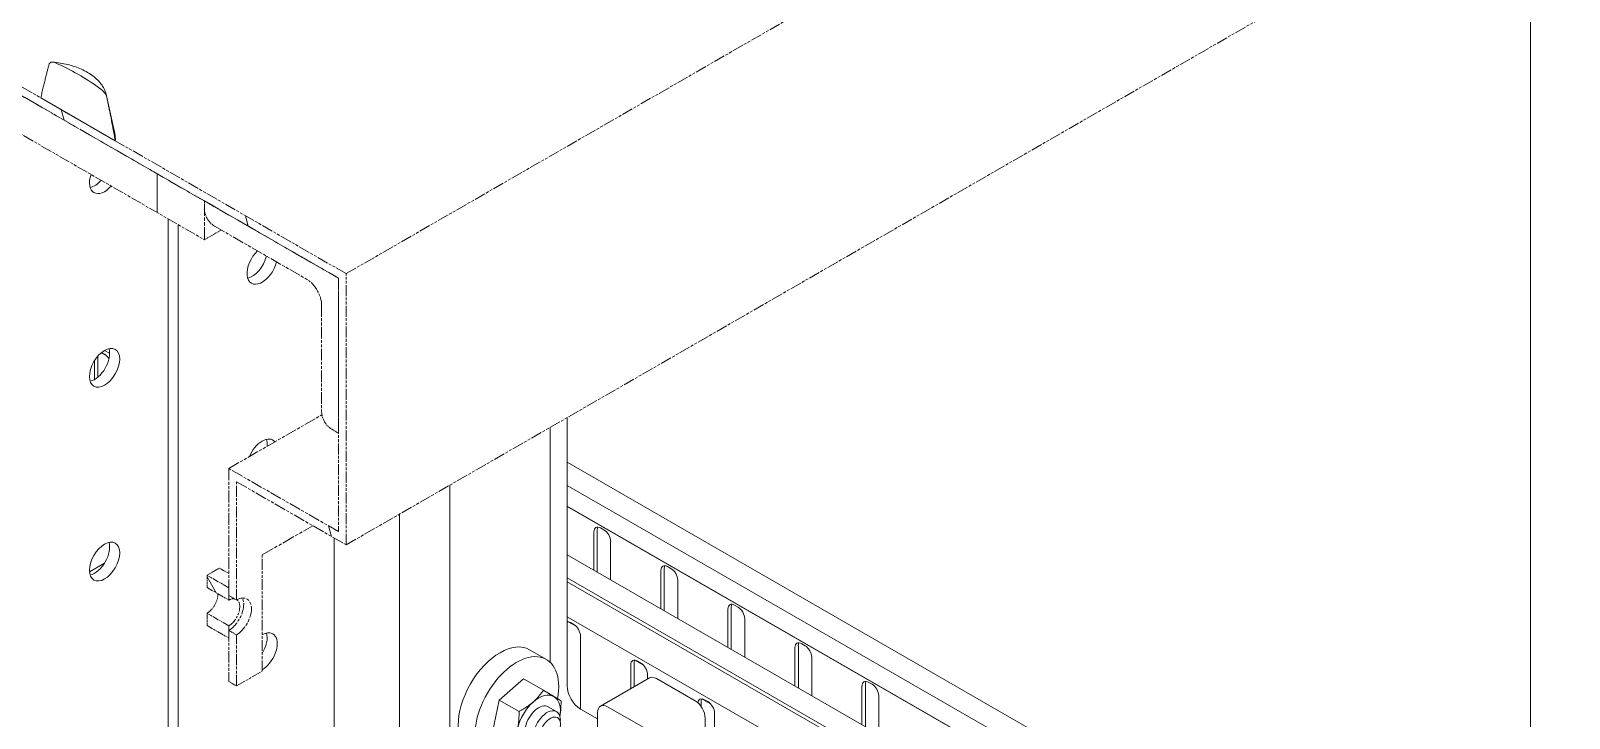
# Model space of a CAD drawing. Header units: millimetres. Extents: x 0 to 8410, y 0 to 5940.
# Drawn here: x 7339.4 to 7664, y 4719.7 to 4864.7 of the extents above; entities that cross this region are included whole.
import ezdxf

# ---------------------------------------------------------------- set-up
doc = ezdxf.new("R2010")
doc.units = ezdxf.units.MM
doc.header["$LTSCALE"] = 10
doc.linetypes.add('DOUBLE_DASH_CHAIN', pattern=[1.2403, 0.6614, -0.0827, 0.1654, -0.0827, 0.1654, -0.0827])
doc.layers.add('가시적인 것(ISO)', color=3, linetype='Continuous', lineweight=5, true_color=0x00ff00)
doc.layers.add('참조(ISO)', color=6, linetype='DOUBLE_DASH_CHAIN', lineweight=5, true_color=0xff00ff)
doc.layers.add('해치(ISO)', color=7, linetype='Continuous', lineweight=5)
pattern_1 = [(119.99998, (0, 0), (-27.49631, -15.87499), [])]

msp = doc.modelspace()

# ---------------------------------------------------------------- hatches: boundary and pattern name
at = {"layer": '해치(ISO)'}
h = msp.add_hatch(dxfattribs=at)
h.set_pattern_fill('ANSI31', color=256, scale=254, angle=60, style=0)
h.set_pattern_definition([(105, (0, 0), (-30.66814, -8.2175), [])])
h.paths.add_polyline_path([(6509.78, 4601.9), (6509.78, 4593.32), (6511.4, 4592.38), (6511.4, 4593.71), (6511.4, 4594.02), (6511.4, 4600.97)])
h.paths.add_polyline_path([(6509.78, 4585.96), (6509.78, 4577.38), (6511.4, 4576.44), (6511.4, 4583.39), (6511.4, 4585.02)])
h.paths.add_polyline_path([(6511.4, 3946.93), (6509.78, 3947.86), (6509.78, 3939.28), (6511.4, 3938.34), (6511.4, 3939.67), (6511.4, 3939.98)])
h.paths.add_polyline_path([(6509.78, 3923.34), (6511.4, 3922.4), (6511.4, 3929.35), (6511.4, 3930.99), (6509.78, 3931.92)])
h.paths.add_polyline_path([(7381.14, 4100.11), (7381.14, 4093.17), (7381.14, 4091.53), (7382.77, 4090.59), (7382.77, 4099.18)])
h.paths.add_polyline_path([(7381.14, 4084.17), (7381.14, 4082.54), (7381.14, 4075.59), (7382.77, 4074.65), (7382.77, 4083.24)])
h.paths.add_polyline_path([(7381.14, 4727.42), (7382.77, 4726.48), (7382.77, 4737.27), (7381.14, 4738.21), (7381.14, 4737.94), (7381.14, 4736.57)])
h.paths.add_polyline_path([(6509.78, 5229.21), (6511.4, 5228.27), (6511.4, 5237.43), (6511.4, 5239.06), (6509.78, 5240)])
h.paths.add_polyline_path([(6511.4, 5273.23), (6488.28, 5286.55), (6488.28, 5307.32), (6488.28, 5340.02), (6498.55, 5334.1), (6498.56, 5334.1), (6516.56, 5323.73), (6517.98, 5322.91), (6517.99, 5322.91), (6518.08, 5322.86), (6518.09, 5322.85), (6518.87, 5322.4), (6518.96, 5322.35), (6534.7, 5313.28), (6536.11, 5312.47), (6538.23, 5311.25), (6557.83, 5299.97), (6566.06, 5295.23), (7326.48, 4857.33), (7335.14, 4852.34), (7337.26, 4851.12), (7366.25, 4834.43), (7368.37, 4833.21), (7370.49, 4831.98), (7372.62, 4830.76), (7374.74, 4829.54), (7375.98, 4828.82), (7377.4, 4828.01), (7381.65, 4825.56), (7399.49, 4815.29), (7401.1, 4814.36), (7401.61, 4814.07), (7403.36, 4813.06), (7404.27, 4812.54), (7404.27, 4808.84), (7404.27, 4801.48), (7404.27, 4796.6), (7404.27, 4792.3), (7404.27, 4792.17), (7404.27, 4792.16), (7404.27, 4786.36), (7404.27, 4785.7), (7404.27, 4781.94), (7404.27, 4781.46), (7404.27, 4779.83), (7404.27, 4759.07), (7381.14, 4772.38), (7381.14, 4747.2), (7381.14, 4745.57), (7382.77, 4744.63), (7382.77, 4769.57), (7405.89, 4756.25), (7405.89, 4813.48), (7357.19, 4841.53), (7341.46, 4850.59), (6551.09, 5305.73), (6538.23, 5313.13), (6536.34, 5314.22), (6536.11, 5314.36), (6535.36, 5314.79), (6486.65, 5342.83), (6486.65, 5285.61), (6509.78, 5272.29), (6509.78, 5247.35), (6511.4, 5246.42), (6511.4, 5247.74), (6511.4, 5248.05)])
h.paths.add_polyline_path([(6486.65, 3625.99), (6684.64, 3511.97), (7207.9, 3210.65), (7405.89, 3096.63), (7405.89, 3284.67), (7382.77, 3297.98), (7382.77, 3316.54), (7381.14, 3317.48), (7381.14, 3297.04), (7404.27, 3283.72), (7404.27, 3135.09), (7404.27, 3134.96), (7404.27, 3107.29), (7404.27, 3107.28), (7404.27, 3104.68), (7404.27, 3099.45), (7399.74, 3102.05), (7373.44, 3117.2), (7368.91, 3119.81), (6693.37, 3508.82), (6523.64, 3606.57), (6519.11, 3609.18), (6492.81, 3624.32), (6488.28, 3626.93), (6488.28, 3632.16), (6488.28, 3662.57), (6488.28, 3680.4), (6511.4, 3667.08), (6511.4, 3687.52), (6509.78, 3688.46), (6509.78, 3669.9), (6486.65, 3683.21)])
h = msp.add_hatch(dxfattribs=at)
h.set_pattern_fill('ANSI31', color=256, scale=254, angle=75, style=0)
h.set_pattern_definition(pattern_1)
edge = h.paths.add_edge_path()
edge.add_line((7404.27, 4779.83), (7404.27, 4781.46))
edge.add_line((7404.27, 4781.46), (7404.27, 4781.94))
edge.add_line((7404.27, 4781.94), (7404.27, 4785.7))
edge.add_line((7404.27, 4785.7), (7404.27, 4786.36))
edge.add_line((7404.27, 4786.36), (7404.27, 4792.16))
edge.add_line((7404.27, 4792.16), (7404.27, 4792.17))
edge.add_line((7404.27, 4792.17), (7404.27, 4792.3))
edge.add_line((7404.27, 4792.3), (7404.27, 4796.6))
edge.add_line((7404.27, 4796.6), (7404.27, 4801.48))
edge.add_line((7404.27, 4801.48), (7404.27, 4808.84))
edge.add_line((7404.27, 4808.84), (7404.27, 4812.54))
edge.add_line((7404.27, 4812.54), (7403.36, 4813.06))
edge.add_line((7403.36, 4813.06), (7401.61, 4814.07))
edge.add_line((7401.61, 4814.07), (7401.1, 4814.36))
edge.add_line((7401.1, 4814.36), (7399.49, 4815.29))
edge.add_line((7399.49, 4815.29), (7381.65, 4825.56))
edge.add_line((7381.65, 4825.56), (7377.4, 4828.01))
edge.add_line((7377.4, 4828.01), (7375.98, 4828.82))
edge.add_line((7375.98, 4828.82), (7375.98, 4827.19))
edge.add_ellipse((7378.1, 4825.97), major_axis=(1.5, -2.6), ratio=0.578093, start_angle=225.1108, end_angle=315.1108)
edge.add_line((7378.1, 4823.51), (7397.55, 4812.32))
edge.add_ellipse((7397.55, 4808.64), major_axis=(2.25, -3.9), ratio=0.578093, start_angle=45.1108, end_angle=135.1108, ccw=False)
edge.add_line((7400.73, 4806.81), (7400.73, 4784.32))
edge.add_ellipse((7402.85, 4783.1), major_axis=(1.5, -2.6), ratio=0.578093, start_angle=225.1108, end_angle=315.1108)
edge.add_line((7402.85, 4780.65), (7404.27, 4779.83))
edge = h.paths.add_edge_path()
edge.add_line((6488.28, 5307.32), (6489.69, 5306.5))
edge.add_ellipse((6489.69, 5308.95), major_axis=(1.5, -2.6), ratio=0.578093, start_angle=315.1108, end_angle=405.1108)
edge.add_line((6491.82, 5307.73), (6491.82, 5330.21))
edge.add_ellipse((6495, 5328.38), major_axis=(-2.25, 3.9), ratio=0.578093, start_angle=315.1108, end_angle=405.1108, ccw=False)
edge.add_line((6495, 5332.06), (6514.44, 5320.86))
edge.add_ellipse((6514.44, 5323.32), major_axis=(1.5, -2.6), ratio=0.578093, start_angle=315.1108, end_angle=405.1108)
edge.add_line((6516.56, 5322.09), (6516.56, 5323.73))
edge.add_line((6516.56, 5323.73), (6498.56, 5334.1))
edge.add_line((6498.56, 5334.1), (6498.55, 5334.1))
edge.add_line((6498.55, 5334.1), (6488.28, 5340.02))
edge.add_line((6488.28, 5340.02), (6488.28, 5307.32))
h = msp.add_hatch(dxfattribs=at)
h.set_pattern_fill('ANSI31', color=256, scale=254, angle=45, style=0)
h.set_pattern_definition([(90.00002, (0, 0), (-31.75, -1e-05), [])])
h.paths.add_polyline_path([(6516.56, 5315.55), (6566.06, 5287.05), (6566.06, 5295.23), (6557.83, 5299.97), (6538.23, 5311.25), (6536.11, 5312.47), (6534.7, 5313.28), (6518.96, 5322.35), (6518.87, 5322.4), (6518.09, 5322.85), (6518.08, 5322.86), (6517.99, 5322.91), (6517.98, 5322.91), (6516.56, 5323.73), (6516.56, 5322.09)])
h.paths.add_polyline_path([(7375.98, 4820.65), (7375.98, 4827.19), (7375.98, 4828.82), (7374.74, 4829.54), (7372.62, 4830.76), (7370.49, 4831.98), (7368.37, 4833.21), (7366.25, 4834.43), (7337.26, 4851.12), (7335.14, 4852.34), (7326.48, 4857.33), (7326.48, 4849.15)])
h = msp.add_hatch(dxfattribs=at)
h.set_pattern_fill('ANSI31', color=256, scale=254, angle=165.0002, style=0)
h.set_pattern_definition([(210.00025, (0, 0), (15.87512, -27.49624), [])])
edge = h.paths.add_edge_path()
edge.add_ellipse((7349.32, 4809.18), major_axis=(-28.31, 49.15), ratio=0.578093, start_angle=308.4833, end_angle=321.7382)
edge.add_spline(control_points=[(7344.69, 4857.91), (7344.52, 4857.99), (7344.34, 4858.05), (7343.98, 4858.12), (7343.76, 4858.13), (7343.48, 4858.04), (7343.36, 4857.96), (7343.27, 4857.81), (7343.25, 4857.76), (7343.23, 4857.7)], knot_values=[1.478915, 1.478915, 1.478915, 1.478915, 1.549105, 1.549105, 1.635363, 1.635363, 1.698232, 1.698232, 1.721791, 1.721791, 1.721791, 1.721791], degree=3, periodic=0)
edge.add_spline(control_points=[(7343.23, 4857.7), (7342.4, 4854.63), (7341.46, 4850.59)], knot_values=[0.000062, 0.000062, 0.000062, 1.026112, 1.026112, 1.026112], weights=[1, 1.003972, 1], degree=2, periodic=0)
edge.add_line((7341.46, 4850.59), (7357.19, 4841.53))
edge.add_spline(control_points=[(7357.19, 4841.53), (7356.25, 4846.65), (7355.42, 4850.68)], knot_values=[0, 0, 0, 1.02605, 1.02605, 1.02605], weights=[1, 1.003972, 1], degree=2, periodic=0)
edge.add_spline(control_points=[(7355.42, 4850.68), (7355.4, 4850.76), (7355.38, 4850.83), (7355.28, 4851.1), (7355.16, 4851.32), (7354.89, 4851.73), (7354.66, 4851.97), (7354.31, 4852.3), (7354.13, 4852.45), (7353.95, 4852.58)], knot_values=[0.026551, 0.026551, 0.026551, 0.026551, 0.05011, 0.05011, 0.112979, 0.112979, 0.199237, 0.199237, 0.269427, 0.269427, 0.269427, 0.269427], degree=3, periodic=0)
h = msp.add_hatch(dxfattribs=at)
h.set_pattern_fill('ANSI31', color=256, scale=254, angle=75, style=0)
h.set_pattern_definition(pattern_1)
h.paths.add_polyline_path([(7381.14, 4736.57), (7381.14, 4737.94), (7381.14, 4738.21), (7381.14, 4739.17), (7376.55, 4741.82), (7376.55, 4739.22)])
h.paths.add_polyline_path([(7381.14, 4744.61), (7381.14, 4745.57), (7381.14, 4747.2), (7376.55, 4749.85), (7376.55, 4747.25)])
h.paths.add_polyline_path([(7381.14, 4093.17), (7376.55, 4095.81), (7376.55, 4093.21), (7381.14, 4090.57), (7381.14, 4091.53)])
h.paths.add_polyline_path([(7376.55, 4085.18), (7381.14, 4082.54), (7381.14, 4084.17), (7381.14, 4085.13), (7376.55, 4087.78)])

# ---------------------------------------------------------------- linework, layer by layer
at = {"layer": '가시적인 것(ISO)'}
for p, q in [((7655.82, 4656.62), (7655.82, 4900.18)), ((7341.46, 4850.59), (7357.19, 4841.53)), ((7355.35, 4851.04), (7357.09, 4843.03)), ((7368.37, 3136.39), (7368.37, 4825.03)), ((7370.49, 4823.81), (7370.49, 3158.54)), ((7352.82, 4791.15), (7352.82, 4795.13)), ((7353.52, 4796.09), (7353.52, 4791.65)), ((7355.4, 4796.11), (7354.23, 4796.79)), ((7354.29, 4796.84), (7354.94, 4796.47)), ((7356, 4796.67), (7354.93, 4797.29)), ((7452.52, 4783.1), (7452.52, 4726.49)), ((7448.98, 4731.46), (7448.98, 4781.07)), ((7660.41, 4653.98), (7452.52, 4773.7)), ((7427.77, 4768.85), (7427.77, 4705.33)), ((7656.17, 4651.54), (7452.52, 4768.81)), ((7417.16, 4711.44), (7417.16, 4762.74)), ((7656.17, 4647.11), (7452.52, 4764.39)), ((7659.7, 4645.06), (7452.52, 4764.37)), ((7458.18, 4750.9), (7458.18, 4759)), ((7458.88, 4759.41), (7458.88, 4750.49)), ((7459.59, 4759.82), (7460.3, 4759.41)), ((7403.36, 3330.27), (7403.36, 4757.71)), ((7461.71, 4756.96), (7461.71, 4748.86)), ((7351.77, 4750.58), (7354.91, 4752.39)), ((7643.44, 4644.21), (7452.52, 4754.15)), ((7639.19, 4641.77), (7452.52, 4749.27)), ((7472.32, 4742.75), (7472.32, 4750.85)), ((7473.02, 4751.26), (7473.02, 4742.34)), ((7473.73, 4751.68), (7474.44, 4751.27)), ((7638.48, 4641.36), (7452.52, 4748.45)), ((7475.85, 4748.82), (7475.85, 4740.72)), ((7486.46, 4734.61), (7486.46, 4742.71)), ((7487.17, 4743.12), (7487.17, 4734.2)), ((7487.87, 4743.53), (7488.58, 4743.12)), ((7632.1, 4637.68), (7452.52, 4741.09)), ((7454.4, 4739.1), (7452.76, 4740.04)), ((7453.23, 4739.87), (7453.93, 4739.46)), ((7489.99, 4740.67), (7489.99, 4732.57)), ((7455.35, 4737.01), (7455.35, 4721.59)), ((7444.61, 4734.13), (7448.15, 4732.09)), ((7500.6, 4726.46), (7500.6, 4734.57)), ((7501.31, 4734.97), (7501.31, 4726.06)), ((7502.02, 4735.39), (7502.72, 4734.98)), ((7465.95, 4725.9), (7465.95, 4730.9)), ((7466.66, 4731.31), (7466.66, 4726.31)), ((7468.54, 4730.96), (7466.9, 4731.9)), ((7467.37, 4731.72), (7468.07, 4731.32)), ((7504.14, 4732.53), (7504.14, 4724.43)), ((7443.33, 4727.99), (7438.19, 4723.49)), ((7443.33, 4727.99), (7447.52, 4725.58)), ((7469.9, 4728.17), (7459.58, 4722.23)), ((7469.49, 4728.87), (7469.49, 4727.94)), ((7471.4, 4728.03), (7479.53, 4723.34)), ((7514.74, 4718.32), (7514.74, 4726.42)), ((7515.45, 4726.83), (7515.45, 4717.91)), ((7516.16, 4727.24), (7516.87, 4726.84)), ((7438.19, 4723.49), (7436.77, 4716.76)), ((7438.19, 4723.49), (7442.38, 4721.08)), ((7480.8, 4723.17), (7480.8, 4722.12)), ((7482.68, 4722.81), (7481.04, 4723.76)), ((7481.51, 4723.58), (7482.22, 4723.17)), ((7518.28, 4724.39), (7518.28, 4716.28)), ((7450.27, 4721.06), (7448.5, 4722.08)), ((7458.95, 4719.51), (7455.35, 4721.59)), ((7458.95, 4716.63), (7458.95, 4720.85)), ((7461.07, 4722.08), (7469.21, 4717.4)), ((7483.63, 4720.72), (7483.63, 4715.63)), ((7481.65, 4719.67), (7481.65, 4705.77))]:
    msp.add_line(p, q, dxfattribs=at)
for centre, major_axis, ratio, start_param, end_param in [((7349.32, 4809.18), (-28.31, 49.15), 0.578093, 5.38405, 5.615392), ((7342.21, 4841.96), (15, 0), 0.575862, 6.232998, 6.407708), ((7354.94, 4834.49), (-2.25, -3.9), 0.578093, 5.050014, 7.516357), ((7352.82, 4835.71), (2.25, 3.9), 0.578093, 3.631445, 4.374764), ((7388.17, 4815.35), (-2.25, -3.9), 0.578093, 4.238955, 8.327415), ((7386.05, 4816.57), (2.25, 3.9), 0.578093, 3.631445, 5.185822), ((7352.82, 4794.83), (2.25, 3.9), 0.578093, 3.631445, 5.793333), ((7354.94, 4794.83), (1, -1.73), 0.578093, 1.643143, 2.358128), ((7388.17, 4774.47), (2.25, 3.9), 0.578093, 6.05747, 8.075829), ((7386.05, 4775.69), (2.25, 3.9), 0.578093, 5.363933, 5.793333), ((7459.59, 4758.18), (-1, 1.73), 0.578093, 5.499721, 7.070517), ((7460.3, 4758.59), (-1, 1.73), 0.578093, 0.360638, 0.787332), ((7460.3, 4757.78), (1, -1.73), 0.578093, 0.787332, 2.358128), ((7352.82, 4753.95), (2.25, 3.9), 0.578093, 3.631445, 5.793333), ((7473.73, 4750.04), (-1, 1.73), 0.578093, 5.499721, 7.070517), ((7474.44, 4750.45), (-1, 1.73), 0.578093, 0.360638, 0.787332), ((7474.44, 4749.63), (1, -1.73), 0.578093, 0.787332, 2.358128), ((7487.87, 4741.9), (-1, 1.73), 0.578093, 5.499721, 7.070517), ((7488.58, 4742.3), (-1, 1.73), 0.578093, 0.360638, 0.787332), ((7488.58, 4741.49), (1, -1.73), 0.578093, 0.787332, 2.358128), ((7453.23, 4738.23), (-1, 1.73), 0.578093, 5.499721, 6.02332), ((7453.93, 4738.64), (-1, 1.73), 0.578093, 0.360638, 0.787332), ((7453.93, 4737.82), (1, -1.73), 0.578093, 0.787332, 2.358128), ((7388.17, 4733.59), (2.25, 3.9), 0.578093, 3.925057, 7.06665), ((7386.05, 4734.82), (2.25, 3.9), 0.578093, 4.654785, 5.793333), ((7438.38, 4723.29), (-6.24, -10.83), 0.578093, 3.141593, 6.283185), ((7441.91, 4721.26), (6.24, 10.83), 0.578093, 5.257593, 10.120163), ((7502.02, 4733.75), (-1, 1.73), 0.578093, 5.499721, 7.070517), ((7502.72, 4734.16), (-1, 1.73), 0.578093, 0.360638, 0.787332), ((7502.72, 4733.34), (1, -1.73), 0.578093, 0.787332, 2.358128), ((7467.37, 4730.09), (-1, 1.73), 0.578093, 5.499721, 7.070517), ((7468.07, 4730.49), (-1, 1.73), 0.578093, 0.360638, 0.787332), ((7468.07, 4729.68), (1, -1.73), 0.578093, 0.787332, 2.358128), ((7455.35, 4724.86), (-2, 3.47), 0.578093, 0.787332, 2.358128), ((7471.4, 4725.57), (-1.5, 2.6), 0.578093, 5.499721, 6.283185), ((7516.16, 4725.61), (-1, 1.73), 0.578093, 5.499721, 7.070517), ((7516.87, 4726.02), (-1, 1.73), 0.578093, 0.360638, 0.787332), ((7516.87, 4725.2), (1, -1.73), 0.578093, 0.787332, 2.358128), ((7446.51, 4718.61), (-3.24, -5.63), 0.578093, 4.178042, 5.22524), ((7446.51, 4718.61), (3.24, 5.63), 0.578093, 6.272437, 7.319635), ((7446.51, 4718.61), (3.24, 5.63), 0.578093, 5.279106, 6.272437), ((7479.53, 4720.89), (1.5, -2.6), 0.578093, 0.787332, 2.358128), ((7481.51, 4721.94), (-1, 1.73), 0.578093, 5.499721, 6.966744), ((7482.22, 4722.35), (-1, 1.73), 0.578093, 0.360638, 0.787332), ((7482.22, 4721.54), (1, -1.73), 0.578093, 0.787332, 2.358128), ((7446.51, 4718.61), (2, 3.47), 0.578093, 6.276762, 9.431202), ((7448.28, 4717.59), (2, 3.47), 0.578093, 5.495853, 10.21211), ((7448.98, 4717.19), (-1.5, -2.6), 0.578093, 1.90808, 7.590249), ((7461.07, 4719.63), (-1.5, 2.6), 0.578093, 5.499721, 7.070517)]:
    msp.add_ellipse(centre, major_axis=major_axis, ratio=ratio, start_param=start_param, end_param=end_param, dxfattribs=at)
for centre in [(7354.94, 4793.61), (7354.94, 4752.73)]:
    msp.add_ellipse(centre, major_axis=(2.25, 3.9), ratio=0.578093, dxfattribs=at)
for points, weights in [([(7343.23, 4857.7), (7342.4, 4854.63), (7341.46, 4850.59)], [1.00000048289, 1.00397198585, 1]), ([(7357.19, 4841.53), (7356.25, 4846.65), (7355.42, 4850.68)], [1, 1.00397198585, 1.00000048289]), ([(7442.38, 4721.08), (7444.17, 4722.05), (7445.36, 4723.09)], [1, 1.0379548493, 1]), ([(7445.36, 4723.09), (7446.55, 4724.14), (7447.52, 4725.58)], [1, 1.0379548493, 1]), ([(7447.52, 4725.58), (7448.92, 4724.74), (7449.79, 4724.22)], [1, 1.0379548493, 1]), ([(7449.79, 4724.22), (7450.65, 4723.71), (7451.24, 4723.34)], [1, 1.0379548493, 1]), ([(7451.24, 4723.34), (7451.26, 4721.49), (7451, 4720.05)], [1, 1.03436118509, 1.00650681341]), ([(7442.08, 4717.48), (7442.41, 4719.04), (7442.38, 4721.08)], [1, 1.0379548493, 1])]:
    msp.add_rational_spline(points, weights, degree=2, dxfattribs=at)
for points, knots in [([(7344.69, 4857.91), (7344.52, 4857.99), (7344.34, 4858.05), (7343.98, 4858.12), (7343.76, 4858.13), (7343.48, 4858.04), (7343.36, 4857.96), (7343.27, 4857.81), (7343.25, 4857.76), (7343.23, 4857.7)], [1.4789153, 1.4789153, 1.4789153, 1.4789153, 1.5491052, 1.5491052, 1.6353632, 1.6353632, 1.6982322, 1.6982322, 1.7217906, 1.7217906, 1.7217906, 1.7217906]), ([(7343.96, 4858.11), (7345.05, 4858.03), (7346.12, 4857.86), (7348.17, 4857.36), (7349.14, 4857.03), (7350.94, 4856.22), (7351.77, 4855.74), (7353.21, 4854.64), (7353.84, 4854.01), (7354.82, 4852.62), (7355.18, 4851.85), (7355.35, 4851.04)], [4.066661, 4.066661, 4.066661, 4.066661, 4.327982, 4.327982, 4.589302, 4.589302, 4.850623, 4.850623, 5.111944, 5.111944, 5.373265, 5.373265, 5.373265, 5.373265]), ([(7355.42, 4850.68), (7355.4, 4850.76), (7355.38, 4850.83), (7355.28, 4851.1), (7355.16, 4851.32), (7354.89, 4851.73), (7354.66, 4851.97), (7354.31, 4852.3), (7354.13, 4852.45), (7353.95, 4852.58)], [0.0265515, 0.0265515, 0.0265515, 0.0265515, 0.0501099, 0.0501099, 0.1129789, 0.1129789, 0.1992369, 0.1992369, 0.2694268, 0.2694268, 0.2694268, 0.2694268])]:
    msp.add_open_spline(points, degree=3, knots=knots, dxfattribs=at)
at = {"layer": '참조(ISO)', "ltscale": 0.362676}
msp.add_line((7405.89, 4813.48), (6486.65, 5342.83), dxfattribs=at)
at = {"layer": '참조(ISO)', "ltscale": 0.362647}
msp.add_line((6488.28, 5340.02), (7404.27, 4812.54), dxfattribs=at)
at = {"layer": '참조(ISO)', "ltscale": 0.361594}
msp.add_line((7405.89, 4813.48), (7837.18, 5061.84), dxfattribs=at)
at = {"layer": '참조(ISO)', "ltscale": 0.363759}
msp.add_line((7405.89, 4756.25), (7798.29, 4982.22), dxfattribs=at)
at = {"layer": '참조(ISO)', "ltscale": 0.352737}
for p, q in [((7375.98, 4828.82), (7326.48, 4857.33)), ((7326.48, 4849.15), (7375.98, 4820.65)), ((7405.89, 4756.25), (7405.89, 4813.48))]:
    msp.add_line(p, q, dxfattribs=at)
at = {"layer": '참조(ISO)', "ltscale": 0.358336}
for p, q in [((7404.27, 4812.54), (7375.98, 4828.82)), ((7404.27, 4779.83), (7404.27, 4812.54))]:
    msp.add_line(p, q, dxfattribs=at)
at = {"layer": '참조(ISO)', "ltscale": 0.063385}
for p, q in [((7375.98, 4828.82), (7375.98, 4827.19)), ((7402.85, 4780.65), (7404.27, 4779.83))]:
    msp.add_line(p, q, dxfattribs=at)
at = {"layer": '참조(ISO)', "ltscale": 0.403128}
msp.add_line((7375.98, 4820.65), (7375.98, 4828.82), dxfattribs=at)
at = {"layer": '참조(ISO)', "ltscale": 0.159227}
msp.add_line((7379.53, 4822.69), (7375.98, 4820.65), dxfattribs=at)
at = {"layer": '참조(ISO)', "ltscale": 0.369534}
for p, q in [((7378.1, 4823.51), (7397.55, 4812.32)), ((7400.73, 4806.81), (7400.73, 4784.32))]:
    msp.add_line(p, q, dxfattribs=at)
at = {"layer": '참조(ISO)', "ltscale": 0.351528}
msp.add_line((7404.27, 4812.54), (7404.27, 4759.07), dxfattribs=at)
at = {"layer": '참조(ISO)', "ltscale": 0.373399}
msp.add_line((7381.14, 4772.38), (7400.79, 4783.7), dxfattribs=at)
at = {"layer": '참조(ISO)', "ltscale": 0.376637}
for p, q in [((7404.27, 4759.07), (7381.14, 4772.38)), ((7382.77, 4769.57), (7405.89, 4756.25))]:
    msp.add_line(p, q, dxfattribs=at)
at = {"layer": '참조(ISO)', "ltscale": 0.377794}
msp.add_line((7381.14, 4772.38), (7381.14, 4745.57), dxfattribs=at)
at = {"layer": '참조(ISO)', "ltscale": 0.351302}
msp.add_line((7382.77, 4744.63), (7382.77, 4769.57), dxfattribs=at)
at = {"layer": '참조(ISO)', "ltscale": 0.407136}
msp.add_line((7388.17, 4754.12), (7398.88, 4760.29), dxfattribs=at)
at = {"layer": '참조(ISO)', "ltscale": 0.345539}
msp.add_line((7388.17, 4729.59), (7388.17, 4754.12), dxfattribs=at)
at = {"layer": '참조(ISO)', "ltscale": 0.117081}
msp.add_line((7376.55, 4749.85), (7379.16, 4751.35), dxfattribs=at)
at = {"layer": '참조(ISO)', "ltscale": 0.100748}
for p, q in [((7376.55, 4749.85), (7376.55, 4747.25)), ((7381.14, 4744.61), (7381.14, 4747.2)), ((7376.55, 4741.82), (7376.55, 4739.22)), ((7381.14, 4736.57), (7381.14, 4739.17))]:
    msp.add_line(p, q, dxfattribs=at)
at = {"layer": '참조(ISO)', "ltscale": 0.206225}
for p, q in [((7381.14, 4747.2), (7376.55, 4749.85)), ((7376.55, 4747.25), (7381.14, 4744.61)), ((7381.14, 4739.17), (7376.55, 4741.82)), ((7376.55, 4739.22), (7381.14, 4736.57))]:
    msp.add_line(p, q, dxfattribs=at)
at = {"layer": '참조(ISO)', "ltscale": 0.089045}
msp.add_line((7381.14, 4750.21), (7379.16, 4751.35), dxfattribs=at)
at = {"layer": '참조(ISO)', "ltscale": 0.072907}
for p, q in [((7381.14, 4745.57), (7382.77, 4744.63)), ((7382.77, 4737.27), (7381.14, 4738.21)), ((7381.14, 4727.42), (7382.77, 4726.48))]:
    msp.add_line(p, q, dxfattribs=at)
at = {"layer": '참조(ISO)', "ltscale": 0.354764}
for p, q in [((7381.14, 4738.21), (7381.14, 4727.42)), ((7382.77, 4726.48), (7382.77, 4737.27))]:
    msp.add_line(p, q, dxfattribs=at)
at = {"layer": '참조(ISO)', "ltscale": 0.307943}
msp.add_line((7382.77, 4726.48), (7388.17, 4729.59), dxfattribs=at)
at = {"layer": '참조(ISO)', "ltscale": 0.149482}
for centre in [(7378.1, 4825.97), (7402.85, 4783.1)]:
    msp.add_ellipse(centre, major_axis=(1.5, -2.6), ratio=0.578093, start_param=3.928925, end_param=5.499721, dxfattribs=at)
at = {"layer": '참조(ISO)', "ltscale": 0.284955}
msp.add_ellipse((7397.55, 4808.64), major_axis=(2.25, -3.9), ratio=0.578093, start_param=0.787332, end_param=2.358128, dxfattribs=at)
at = {"layer": '참조(ISO)', "ltscale": 0.16602}
msp.add_ellipse((7376.5, 4744.51), major_axis=(1.66, 2.88), ratio=0.578093, start_param=3.94346, end_param=5.518124, dxfattribs=at)
at = {"layer": '참조(ISO)', "ltscale": 0.358372}
msp.add_ellipse((7381.1, 4741.86), major_axis=(2.25, 3.9), ratio=0.578093, start_param=3.938648, end_param=5.914153, dxfattribs=at)
at = {"layer": '참조(ISO)', "ltscale": 0.055662}
msp.add_ellipse((7381.1, 4741.86), major_axis=(1.66, 2.88), ratio=0.578093, start_param=0.23649, end_param=0.765062, dxfattribs=at)
at = {"layer": '참조(ISO)', "ltscale": 0.305182}
msp.add_ellipse((7381.1, 4741.86), major_axis=(1.66, 2.88), ratio=0.578093, start_param=3.94346, end_param=6.221285, dxfattribs=at)
at = {"layer": '참조(ISO)', "ltscale": 0.376652}
msp.add_ellipse((7382.73, 4740.93), major_axis=(2.25, 3.9), ratio=0.578093, start_param=3.938648, end_param=7.053059, dxfattribs=at)

doc.saveas('drawing.dxf')
